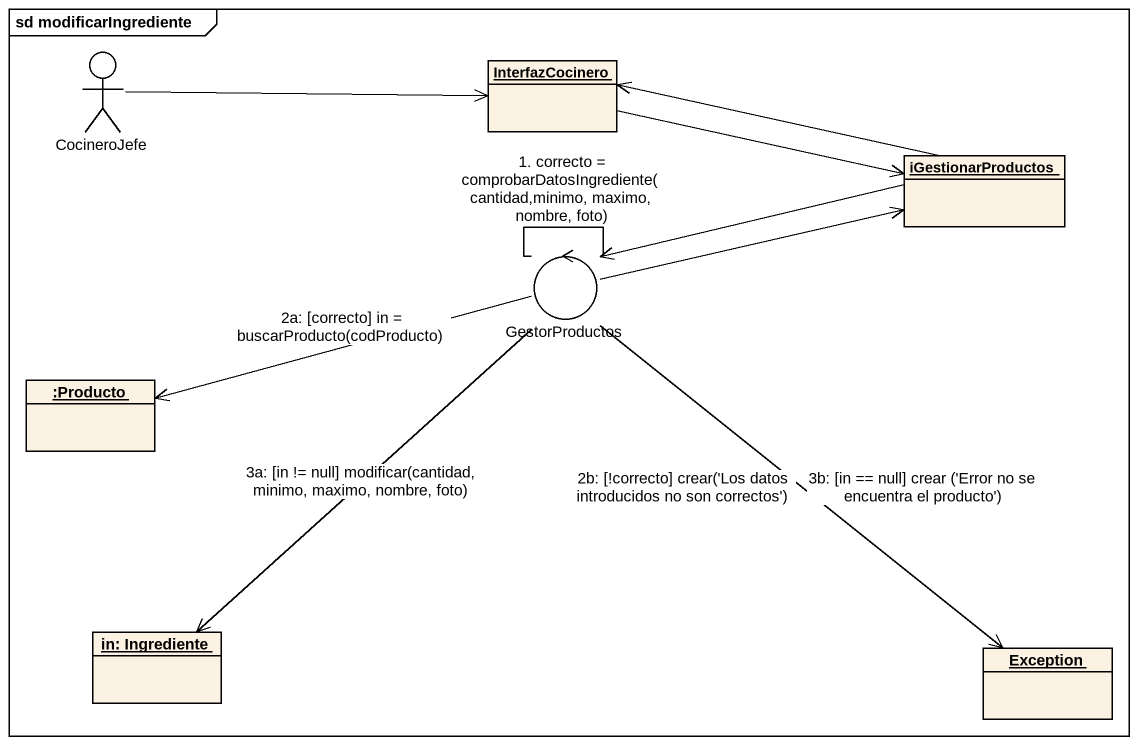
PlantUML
@startuml
mainframe sd modificarIngrediente
allowmixing
hide circle
hide empty members
actor CocineroJefe
object InterfazCocinero
object iGestionarProductos
control GestorProductos
object ":Producto" as Producto
object "in: Ingrediente" as in_Ingrediente
object "Exception" as Exception_
CocineroJefe -right-> InterfazCocinero
InterfazCocinero -right-> iGestionarProductos
iGestionarProductos -left-> InterfazCocinero
iGestionarProductos -left-> GestorProductos
GestorProductos -right-> iGestionarProductos
GestorProductos -- GestorProductos : 1. correcto = comprobarDatosIngrediente(cantidad,minimo, maximo, nombre, foto)
GestorProductos -left-> Producto : 2a: [correcto] in = buscarProducto(codProducto)
GestorProductos --> in_Ingrediente : 3a: [in != null] modificar(cantidad, minimo, maximo, nombre, foto)
GestorProductos -- Exception_ : 3b: [in == null] crear ('Error no se encuentra el producto')
GestorProductos --> Exception_ : 2b: [!correcto] crear('Los datos introducidos no son correctos')
@enduml
